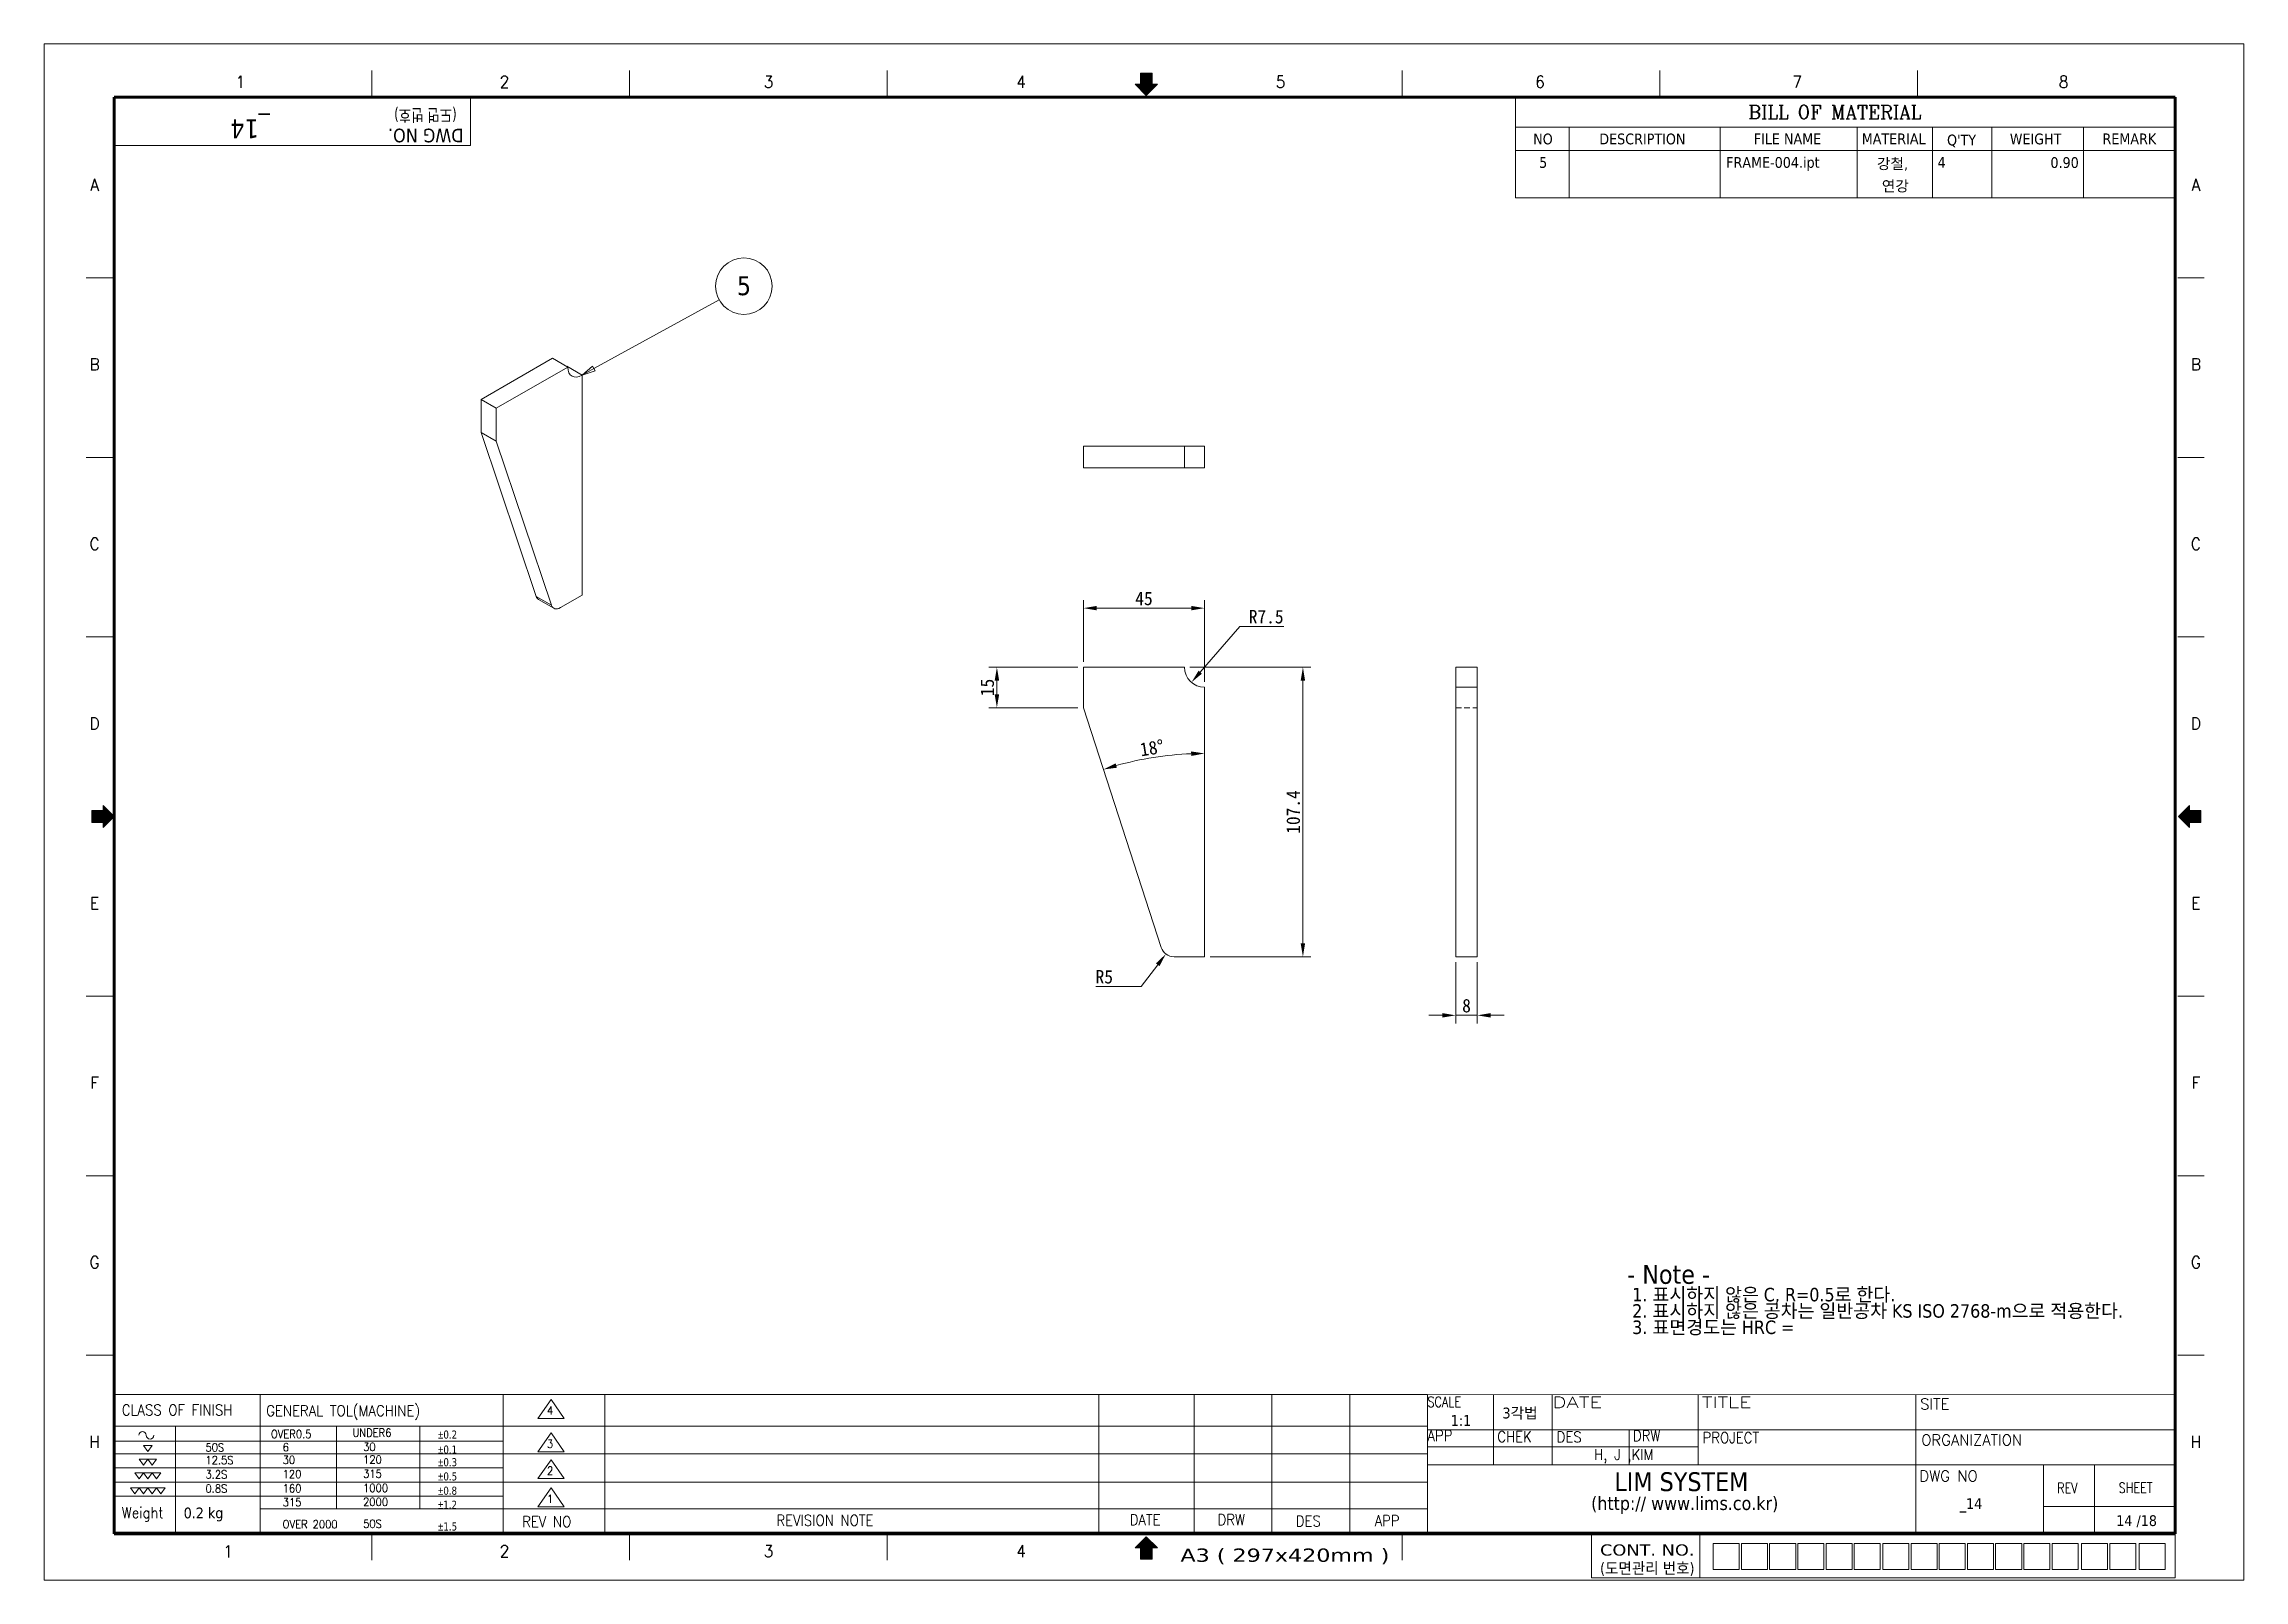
# Model space of a CAD drawing. Header units: millimetres. Extents: x 12 to 828, y 12 to 582.
import ezdxf
from ezdxf.enums import TextEntityAlignment as Align

# ---------------------------------------------------------------- set-up
doc = ezdxf.new("R2010")
doc.units = ezdxf.units.MM
doc.header["$LTSCALE"] = 2
doc.linetypes.add('HIDDEN', pattern=[9.525, 6.35, -3.175])
doc.layers.get('0').update_dxf_attribs({"lineweight": 18})
for name, color, linetype, lineweight in [('SkizziergeometrieWIN-ISO', 7, 'Continuous', 50), ('가는실선_A4', 7, 'Continuous', 5), ('경계(ISO)', 7, 'Continuous', 70), ('굵은실선_A3', 7, 'Continuous', 18), ('제목(ISO)', 7, 'Continuous', 50)]:
    doc.layers.add(name, color=color, linetype=linetype, lineweight=lineweight)
for name, color, linetype, lineweight, true_color in [('가는실선_A3', 9, 'Continuous', 5, 0x808080), ('가는파선_A3', 7, 'HIDDEN', 13, 0x008000), ('해치선_A3', 1, 'Continuous', 5, 0xff0000)]:
    doc.layers.add(name, color=color, linetype=linetype, lineweight=lineweight, true_color=true_color)
doc.styles.add('_ __ (ISO)', font='tahoma.ttf')
doc.styles.add('A3_DS_PartList', font='RomanC.shx')
doc.styles.add('A3_DS_TB02', font='tahoma.ttf')
doc.styles.add('ROMANC_37', font='tahoma.ttf')
doc.styles.add('ROMANC_61', font='ROMANC.shx')
doc.styles.add('주 텍스트 (ISO)', font='tahoma.ttf')
doc.styles.add('주문자_A3(3.5)', font='tahoma.ttf')
doc.styles.add('치수문자_A3(2.5)', font='')
doc.styles.add('텍스트 스타일12', font='tahoma.ttf')
doc.styles.add('텍스트 스타일171', font='ROMANC.shx', dxfattribs={"width": 0.9})
doc.styles.add('텍스트 스타일206', font='ROMANC.shx', dxfattribs={"width": 1.11072})
doc.styles.add('텍스트 스타일208', font='ROMANC.shx', dxfattribs={"width": 1.194322})
doc.styles.add('텍스트 스타일211', font='ROMANC.shx', dxfattribs={"width": 0.9})
doc.styles.add('텍스트 스타일213', font='RomanC.shx', dxfattribs={"width": 0.9})
doc.styles.add('텍스트 스타일233', font='RomanC.shx')
doc.styles.add('텍스트 스타일36', font='ROMANC.shx', dxfattribs={"width": 0.941937})
doc.styles.add('텍스트 스타일42', font='tahoma.ttf', dxfattribs={"width": 1.378837})
doc.styles.add('텍스트 스타일46', font='tahoma.ttf', dxfattribs={"width": 0.862937})
doc.styles.add('텍스트 스타일48', font='tahoma.ttf', dxfattribs={"width": 1.258573})
doc.styles.add('텍스트 스타일52', font='tahoma.ttf', dxfattribs={"width": 0.8})
doc.styles.add('텍스트 스타일65', font='romans.shx', dxfattribs={"width": 0.8})
doc.styles.get('치수문자_A3(2.5)').set_extended_font_data('GulimChe')
doc.dimstyles.new('치수_A3(2.5)', dxfattribs={"dimscale": 2, "dimtxt": 2.5, "dimasz": 2.5, "dimexe": 1.5, "dimexo": 1, "dimgap": 0.5, "dimtad": 1, "dimtoh": 1, "dimdec": 1, "dimrnd": 1e-08, "dimdsep": 46, "dimtxsty": '치수문자_A3(2.5)', "dimcen": 0.09, "dimdle": 10, "dimclrd": 8, "dimclre": 8, "dimclrt": 7, "dimadec": 1, "dimazin": 2, "dimtfac": 0.8, "dimtmove": 0, "dimatfit": 3, "dimfxl": 1, "dimtolj": 1, "dimtzin": 0, "dimlwd": -1, "dimlwe": -1, "dimarcsym": 0})

# ---------------------------------------------------------------- blocks, each defined once
blk = doc.blocks.new('경계 A3_경계')
for points in [[(405.98, 148.76), (403.92, 148.76), (403.92, 149.72), (401.86, 147.66), (403.92, 145.6), (403.92, 146.56), (405.98, 146.56)], [(211.52, 9.9), (211.52, 11.96), (212.48, 11.96), (210.42, 14.01), (208.36, 11.96), (209.32, 11.96), (209.32, 9.9)]]:
    blk.add_hatch(color=7).paths.add_polyline_path(points)
at = {"layer": '가는실선_A3'}
blk.add_hatch(color=7, dxfattribs=at).paths.add_polyline_path([(14.9, 148.76), (14.9, 146.56), (16.96, 146.56), (16.96, 145.6), (19.02, 147.66), (16.96, 149.72), (16.96, 148.76)])
at = {"layer": '해치선_A3'}
blk.add_hatch(color=7, dxfattribs=at).paths.add_polyline_path([(211.52, 283.53), (212.48, 283.53), (210.42, 281.47), (208.36, 283.53), (209.32, 283.53), (209.32, 285.59), (211.52, 285.59)])
for p, q in [((208.36, 283.53), (209.32, 283.53)), ((210.42, 281.47), (208.36, 283.53)), ((209.32, 285.59), (211.52, 285.59)), ((209.32, 283.53), (209.32, 285.59)), ((211.52, 285.59), (211.52, 283.53)), ((211.52, 283.53), (212.48, 283.53)), ((403.92, 149.72), (401.86, 147.66)), ((401.86, 147.66), (403.92, 145.6)), ((403.92, 148.76), (403.92, 149.72)), ((405.98, 148.76), (403.92, 148.76)), ((405.98, 146.56), (405.98, 148.76)), ((403.92, 146.56), (405.98, 146.56)), ((403.92, 145.6), (403.92, 146.56)), ((210.42, 14.01), (208.36, 11.96)), ((212.48, 11.96), (210.42, 14.01)), ((292.99, 6.43), (292.99, 14.6)), ((208.36, 11.96), (209.32, 11.96)), ((209.32, 11.96), (209.32, 9.9)), ((209.32, 9.9), (211.52, 9.9)), ((211.52, 9.9), (211.52, 11.96)), ((211.52, 11.96), (212.48, 11.96))]:
    blk.add_line(p, q)
at = {"color": 7}
for p, q in [((16.96, 148.76), (14.9, 148.76)), ((14.9, 148.76), (14.9, 146.56)), ((16.96, 149.72), (16.96, 148.76)), ((19.02, 147.66), (16.96, 149.72)), ((16.96, 145.6), (19.02, 147.66)), ((403.92, 149.72), (401.86, 147.66)), ((401.86, 147.66), (403.92, 145.6)), ((403.92, 148.76), (403.92, 149.72)), ((405.98, 148.76), (403.92, 148.76)), ((405.98, 146.56), (405.98, 148.76)), ((14.9, 146.56), (16.96, 146.56)), ((16.96, 146.56), (16.96, 145.6)), ((403.92, 145.6), (403.92, 146.56)), ((403.92, 146.56), (405.98, 146.56)), ((210.42, 14.01), (208.36, 11.96)), ((212.48, 11.96), (210.42, 14.01)), ((208.36, 11.96), (209.32, 11.96)), ((209.32, 11.96), (209.32, 9.9)), ((209.32, 9.9), (211.52, 9.9)), ((211.52, 9.9), (211.52, 11.96)), ((211.52, 11.96), (212.48, 11.96))]:
    blk.add_line(p, q, dxfattribs=at)
at = {"layer": 'SkizziergeometrieWIN-ISO', "lineweight": 18}
for p, q in [((6, 291), (414, 291)), ((6, 6), (6, 291)), ((414, 291), (414, 6)), ((414, 6), (6, 6))]:
    blk.add_line(p, q, dxfattribs=at)
at = {"layer": '가는실선_A3', "color": 7}
for p, q in [((66.79, 281.16), (66.79, 286.06)), ((114.57, 281.16), (114.57, 286.06)), ((162.34, 281.16), (162.34, 286.06)), ((257.9, 281.16), (257.9, 286.06)), ((305.67, 281.16), (305.67, 286.06)), ((353.45, 281.16), (353.45, 286.06)), ((18.75, 247.62), (13.85, 247.62)), ((401.71, 247.62), (406.61, 247.62)), ((18.75, 214.3), (13.85, 214.3)), ((401.71, 214.3), (406.61, 214.3)), ((18.75, 180.98), (13.85, 180.98)), ((401.71, 180.98), (406.61, 180.98)), ((14.9, 148.76), (16.96, 148.76)), ((14.9, 146.56), (14.9, 148.76)), ((16.96, 148.76), (16.96, 149.72)), ((16.96, 149.72), (19.02, 147.66)), ((19.02, 147.66), (16.96, 145.6)), ((16.96, 146.56), (14.9, 146.56)), ((16.96, 145.6), (16.96, 146.56)), ((18.75, 114.34), (13.85, 114.34)), ((401.71, 114.34), (406.61, 114.34)), ((18.75, 81.02), (13.85, 81.02)), ((401.71, 81.02), (406.61, 81.02)), ((18.75, 47.7), (13.85, 47.7)), ((18.75, 47.7), (13.85, 47.7)), ((401.71, 47.7), (406.61, 47.7)), ((66.79, 14.6), (66.79, 9.7)), ((66.79, 14.6), (66.79, 9.7)), ((114.57, 14.6), (114.57, 9.7)), ((162.34, 14.6), (162.34, 9.7)), ((257.9, 14.6), (257.9, 9.7)), ((313.09, 14.6), (313.09, 6.55)), ((315.58, 12.77), (315.58, 7.95)), ((315.58, 12.77), (320.4, 12.77)), ((320.4, 12.77), (320.4, 7.95)), ((320.81, 12.77), (320.81, 7.95)), ((320.81, 12.77), (325.63, 12.77)), ((325.63, 12.77), (325.63, 7.95)), ((326.03, 12.77), (326.03, 7.95)), ((326.03, 12.77), (330.86, 12.77)), ((330.86, 12.77), (330.86, 7.95)), ((331.26, 12.77), (336.09, 12.77)), ((331.26, 12.77), (331.26, 7.95)), ((336.09, 12.77), (336.09, 7.95)), ((336.49, 12.77), (336.49, 7.95)), ((336.49, 12.77), (341.31, 12.77)), ((341.31, 12.77), (341.31, 7.95)), ((341.72, 12.77), (341.72, 7.95)), ((341.72, 12.77), (346.54, 12.77)), ((346.54, 12.77), (346.54, 7.95)), ((347.03, 12.77), (351.86, 12.77)), ((347.03, 12.77), (347.03, 7.95)), ((351.86, 12.77), (351.86, 7.95)), ((352.26, 12.77), (352.26, 7.95)), ((352.26, 12.77), (357.09, 12.77)), ((357.09, 12.77), (357.09, 7.95)), ((357.49, 12.77), (357.49, 7.95)), ((357.49, 12.77), (362.31, 12.77)), ((362.31, 12.77), (362.31, 7.95)), ((362.72, 12.77), (362.72, 7.95)), ((362.72, 12.77), (367.54, 12.77)), ((367.54, 12.77), (367.54, 7.95)), ((367.94, 12.77), (372.77, 12.77)), ((367.94, 12.77), (367.94, 7.95)), ((372.77, 12.77), (372.77, 7.95)), ((373.17, 12.77), (373.17, 7.95)), ((373.17, 12.77), (378, 12.77)), ((378, 12.77), (378, 7.95)), ((378.4, 12.77), (378.4, 7.95)), ((378.4, 12.77), (383.22, 12.77)), ((383.22, 12.77), (383.22, 7.95)), ((383.88, 12.77), (388.7, 12.77)), ((383.88, 12.77), (383.88, 7.95)), ((388.7, 12.77), (388.7, 7.95)), ((389.1, 12.77), (389.1, 7.95)), ((389.1, 12.77), (393.93, 12.77)), ((393.93, 12.77), (393.93, 7.95)), ((394.55, 12.77), (394.55, 7.95)), ((394.55, 12.77), (399.37, 12.77)), ((399.37, 12.77), (399.37, 7.95)), ((401.22, 14.6), (401.22, 6.43)), ((292.99, 6.43), (401.22, 6.43)), ((315.58, 7.95), (320.4, 7.95)), ((320.81, 7.95), (325.63, 7.95)), ((326.03, 7.95), (330.86, 7.95)), ((331.26, 7.95), (336.09, 7.95)), ((336.49, 7.95), (341.31, 7.95)), ((341.72, 7.95), (346.54, 7.95)), ((347.03, 7.95), (351.86, 7.95)), ((352.26, 7.95), (357.09, 7.95)), ((357.49, 7.95), (362.31, 7.95)), ((362.72, 7.95), (367.54, 7.95)), ((367.94, 7.95), (372.77, 7.95)), ((373.17, 7.95), (378, 7.95)), ((378.4, 7.95), (383.22, 7.95)), ((383.88, 7.95), (388.7, 7.95)), ((389.1, 7.95), (393.93, 7.95)), ((394.55, 7.95), (399.37, 7.95))]:
    blk.add_line(p, q, dxfattribs=at)
at = {"layer": '가는실선_A3', "color": 7, "lineweight": 60}
for p, q in [((19.02, 281.16), (19.02, 14.6)), ((401.22, 281.16), (19.02, 281.16)), ((401.22, 14.6), (401.22, 281.16)), ((19.02, 14.6), (401.22, 14.6))]:
    blk.add_line(p, q, dxfattribs=at)
at = {"layer": '가는실선_A3', "color": 7, "lineweight": 13}
for p in [(85.08, 280.98), (19.02, 272.16)]:
    blk.add_line(p, (85.08, 272.16), dxfattribs=at)
at = {"layer": '굵은실선_A3'}
blk.add_line((212.48, 283.53), (210.42, 281.47), dxfattribs=at)
at = {"layer": '가는실선_A3', "color": 7, "style": '텍스트 스타일36', "width": 0.941937}
for s, p in [('1', (42.42, 283.98)), ('2', (91.4, 283.98)), ('3', (140.38, 283.98)), ('4', (187.21, 283.98)), ('5', (235.33, 283.98)), ('6', (283.45, 283.98)), ('7', (331.14, 283.98)), ('8', (380.55, 283.98)), ('A', (15.38, 264.88)), ('A', (405.08, 264.88)), ('B', (15.38, 231.56)), ('B', (405.08, 231.56)), ('C', (15.38, 198.24)), ('C', (405.08, 198.24)), ('D', (15.38, 164.92)), ('D', (405.08, 164.92)), ('E', (15.38, 131.6)), ('E', (405.08, 131.6)), ('F', (15.38, 98.28)), ('F', (405.08, 98.28)), ('G', (15.38, 64.96)), ('G', (405.08, 64.96)), ('H', (15.38, 31.64)), ('H', (405.08, 31.64)), ('1', (40.11, 11.29)), ('2', (91.4, 11.34)), ('3', (140.38, 11.34)), ('4', (187.21, 11.34))]:
    blk.add_text(s, height=2.2, dxfattribs=at).set_placement(p, align=Align.MIDDLE_CENTER)
at = {"layer": '가는실선_A3', "color": 7, "style": '텍스트 스타일52', "width": 0.8}
blk.add_text('(도면 번호)', height=2.293, rotation=180, dxfattribs=at).set_placement((82.53, 278.93))
at = {"layer": '가는실선_A3', "color": 7, "style": 'ROMANC_37'}
blk.add_text('DWG NO.', height=2.527, rotation=180, dxfattribs=at).set_placement((83.82, 275.28))
at = {"layer": '가는실선_A3', "color": 7}
for s, height, style, width, p, p2 in [('CONT. NO.', 2.084, '텍스트 스타일48', 1.258564, (294.58, 10.53), (312.09, 10.53)), ('A3 ( 297x420mm )', 2.463, '텍스트 스타일42', 1.378315, (216.76, 9.38), (255.51, 9.38)), ('(도면관리 번호)', 2.084, '텍스트 스타일46', 0.982376, (294.58, 7.15), (312.09, 7.15))]:
    blk.add_text(s, height=height, dxfattribs=dict(at, style=style, width=width)).set_placement(p, p2, align=Align.FIT)
at = {"layer": '경계(ISO)', "insert": (44.22, 275.84), "char_height": 3.5, "attachment_point": 5, "rotation": 180, "style": '주 텍스트 (ISO)'}
blk.add_mtext('_14 ', dxfattribs=at)
blk = doc.blocks.new('제목 블록 A3_표제란')
at = {"layer": '가는실선_A4', "lineweight": 13}
for p, q in [((25.42, 38.66), (269.12, 38.66)), ((208.17, 38.66), (208.17, 13.12)), ((269.12, 38.66), (407.77, 38.63)), ((25.42, 32.81), (269.12, 32.81))]:
    blk.add_line(p, q, dxfattribs=at)
at = {"layer": '가는실선_A4'}
for p, q in [((25.42, 13.12), (25.42, 38.66)), ((52.65, 38.66), (52.65, 13.12)), ((97.69, 38.66), (97.69, 13.12)), ((106.58, 37.75), (104.15, 34.26)), ((109.02, 34.26), (106.58, 37.75)), ((116.56, 13.12), (116.56, 38.69)), ((225.83, 38.66), (225.83, 12.86)), ((240.26, 38.66), (240.26, 12.86)), ((254.69, 38.66), (254.69, 13.12)), ((281.38, 38.66), (281.38, 25.66)), ((292.25, 38.65), (292.25, 25.66)), ((319.29, 38.65), (319.29, 25.66)), ((407.76, 13.12), (407.77, 38.63)), ((36.93, 32.81), (36.93, 19.82)), ((66.8, 32.81), (66.8, 17.47)), ((82.25, 32.81), (82.25, 17.47)), ((104.15, 34.26), (109.02, 34.26)), ((97.69, 30.03), (25.42, 30.03)), ((30.98, 29.24), (32.59, 29.24)), ((31.78, 28.13), (30.98, 29.24)), ((32.59, 29.24), (31.78, 28.13)), ((106.58, 31.55), (104.15, 28.06)), ((109.02, 28.06), (106.58, 31.55)), ((306.52, 32.15), (306.52, 25.66)), ((97.69, 25.05), (25.42, 25.05)), ((30.19, 26.66), (31.8, 26.66)), ((30.99, 25.55), (30.19, 26.66)), ((31.8, 26.66), (30.99, 25.55)), ((31.8, 26.66), (33.4, 26.66)), ((32.6, 25.55), (31.8, 26.66)), ((33.4, 26.66), (32.6, 25.55)), ((104.15, 28.06), (109.02, 28.06)), ((106.58, 26.57), (104.15, 23.08)), ((109.02, 23.08), (106.58, 26.57)), ((28.59, 21.34), (30.19, 21.34)), ((29.39, 20.23), (28.59, 21.34)), ((29.38, 24.16), (30.98, 24.16)), ((30.18, 23.05), (29.38, 24.16)), ((30.19, 21.34), (29.39, 20.23)), ((30.98, 24.16), (30.18, 23.05)), ((30.19, 21.34), (31.8, 21.34)), ((31, 20.23), (30.19, 21.34)), ((30.98, 24.16), (32.59, 24.16)), ((31.79, 23.05), (30.98, 24.16)), ((31.8, 21.34), (31, 20.23)), ((32.59, 24.16), (31.79, 23.05)), ((31.8, 21.34), (33.41, 21.34)), ((32.6, 20.23), (31.8, 21.34)), ((32.59, 24.16), (34.2, 24.16)), ((33.39, 23.05), (32.59, 24.16)), ((33.41, 21.34), (32.6, 20.23)), ((34.2, 24.16), (33.39, 23.05)), ((33.41, 21.34), (35.01, 21.34)), ((34.21, 20.23), (33.41, 21.34)), ((35.01, 21.34), (34.21, 20.23)), ((104.15, 23.08), (109.02, 23.08)), ((106.58, 21.34), (104.15, 17.85)), ((109.02, 17.85), (106.58, 21.34)), ((97.69, 19.82), (25.42, 19.82)), ((36.93, 19.82), (36.93, 13.12)), ((104.15, 17.85), (109.02, 17.85)), ((25.42, 13.12), (407.76, 13.12)), ((208.17, 13.12), (25.42, 13.12))]:
    blk.add_line(p, q, dxfattribs=at)
at = {"layer": '가는실선_A4', "color": 7}
for p, q in [((269.12, 13.12), (269.12, 38.66)), ((359.7, 38.64), (359.69, 13.12)), ((269.12, 32.15), (407.77, 32.15)), ((269.09, 27.68), (25.42, 27.68)), ((407.76, 25.66), (269.12, 25.66)), ((383.36, 25.66), (383.36, 13.12)), ((269.12, 22.4), (25.42, 22.4)), ((269.12, 17.47), (52.65, 17.47)), ((383.36, 17.91), (407.76, 17.92))]:
    blk.add_line(p, q, dxfattribs=at)
at = {"layer": '가는실선_A4', "color": 7, "linetype": 'Continuous'}
blk.add_line((392.85, 25.66), (392.85, 13.12), dxfattribs=at)
at = {"layer": '가는실선_A4'}
for centre, start, end in [((30.81, 31.11), 0, 180), ((32.21, 31.11), 180, 0)]:
    blk.add_arc(centre, 0.698, start, end, dxfattribs=at)
at = {"layer": '제목(ISO)', "color": 208, "lineweight": 5, "true_color": 0x400040}
blk.add_line((269.12, 28.95), (319.29, 28.95), dxfattribs=at)
at = {"layer": '가는실선_A3', "color": 7, "style": '텍스트 스타일12'}
blk.add_attdef('질량\\P1;_001', (38.45, 15.71), '', height=2, dxfattribs=at)
at = {"layer": '가는실선_A4', "color": 7}
for s, height, style, width, p in [('CLASS OF FINISH', 2, '텍스트 스타일171', 0.9, (26.97, 34.81)), ('GENERAL TOL(MACHINE)', 2, '텍스트 스타일171', 0.9, (53.76, 34.67)), ('SCALE', 1.911, '텍스트 스타일65', 0.8, (269.12, 36.36)), ('4', 1.5, '텍스트 스타일211', 0.9, (105.83, 34.98)), ('50S', 1.5, '텍스트 스타일211', 0.9, (42.49, 28.11)), ('OVER0.5', 1.5, '텍스트 스타일211', 0.9, (54.63, 30.6)), ('6', 1.5, '텍스트 스타일211', 0.9, (56.81, 28.15)), ('UNDER6', 1.5, '텍스트 스타일211', 0.9, (69.75, 30.85)), ('30', 1.5, '텍스트 스타일211', 0.9, (71.73, 28.22)), ('3', 1.5, '텍스트 스타일211', 0.9, (105.83, 28.78)), ('APP', 2, '텍스트 스타일171', 0.9, (269.12, 30.05)), ('CHEK', 2, '텍스트 스타일171', 0.9, (282.07, 29.86)), ('DES', 2, '텍스트 스타일171', 0.9, (293.07, 29.82)), ('DRW', 2, '텍스트 스타일171', 0.9, (307.23, 30.03)), ('PROJECT', 2, '텍스트 스타일171', 0.9, (320.13, 29.68)), ('3.2S', 1.5, '텍스트 스타일211', 0.9, (42.49, 23.12)), ('12.5S', 1.5, '텍스트 스타일211', 0.9, (42.49, 25.76)), ('30', 1.5, '텍스트 스타일211', 0.9, (56.81, 25.8)), ('120', 1.5, '텍스트 스타일211', 0.9, (56.81, 23.16)), ('315', 1.5, '텍스트 스타일211', 0.9, (71.73, 23.23)), ('120', 1.5, '텍스트 스타일211', 0.9, (71.73, 25.86)), ('2', 1.5, '텍스트 스타일211', 0.9, (105.83, 23.8)), ('H, J ,KIM', 2, '텍스트 스타일171', 0.9, (300.03, 26.54)), ('0.8S', 1.5, '텍스트 스타일211', 0.9, (42.49, 20.48)), ('160', 1.5, '텍스트 스타일211', 0.9, (56.81, 20.52)), ('1000', 1.5, '텍스트 스타일213', 0.9, (71.72, 20.59)), ('REV', 1.911, '텍스트 스타일65', 0.8, (385.9, 20.39)), ('SHEET', 1.911, '텍스트 스타일65', 0.8, (397.3, 20.42)), ('Weight', 2, '텍스트 스타일171', 0.9, (26.97, 15.76)), ('315', 1.5, '텍스트 스타일213', 0.9, (56.81, 17.94)), ('2000', 1.5, '텍스트 스타일211', 0.9, (71.72, 18.01)), ('1', 1.5, '텍스트 스타일211', 0.9, (105.83, 18.57)), ('REVISION NOTE', 2, '텍스트 스타일171', 0.9, (148.38, 14.33)), ('DATE', 2, '텍스트 스타일171', 0.9, (213.9, 14.44)), ('DRW', 2, '텍스트 스타일171', 0.9, (230.19, 14.46)), ('OVER 2000', 1.5, '텍스트 스타일211', 0.9, (56.81, 13.87)), ('50S', 1.5, '텍스트 스타일211', 0.9, (71.73, 13.94)), ('REV NO', 2, '텍스트 스타일171', 0.9, (101.23, 14.1)), ('DES', 2, '텍스트 스타일171', 0.9, (244.7, 14.2)), ('APP', 2, '텍스트 스타일171', 0.9, (259.32, 14.27))]:
    blk.add_text(s, height=height, dxfattribs=dict(at, style=style, width=width)).set_placement(p)
for s, style, width, p, p2 in [('DATE', '텍스트 스타일208', 1.22262, (292.31, 36.23), (301.51, 36.23)), ('TITLE', '텍스트 스타일206', 1.136317, (320.02, 36.23), (329.22, 36.23))]:
    blk.add_text(s, height=2, dxfattribs=dict(at, style=style, width=width)).set_placement(p, p2, align=Align.FIT)
at = {"layer": '가는실선_A4', "color": 7, "style": '텍스트 스타일233'}
for s, p in [('SITE', (360.5, 35.93)), ('ORGANIZATION', (360.7, 29.24)), ('DWG NO', (360.36, 22.57))]:
    blk.add_text(s, height=2, dxfattribs=at).set_placement(p)
at = {"layer": '가는실선_A4', "color": 7}
for s, insert, char_height, attachment_point, style in [('\\fTahoma|b0|i0;\\H2.0000;3각법', (283.03, 35.14), 2, 4, '주문자_A3(3.5)'), ('\\fAIGDT|b0|i0;\\W0.90;\\H1.5000;`\\fTahoma|b0|i0;\\W0.90;\\H1.5000;0.2', (85.63, 30.47), 1.5, 7, 'ROMANC_61'), ('\\fAIGDT|b0|i0;\\W0.90;\\H1.5000;`\\fTahoma|b0|i0;\\W0.90;\\H1.5000;0.1', (85.63, 27.69), 1.5, 7, 'ROMANC_61'), ('\\fAIGDT|b0|i0;\\W0.90;\\H1.5000;`\\fTahoma|b0|i0;\\W0.90;\\H1.5000;0.3', (85.63, 25.34), 1.5, 7, 'ROMANC_61'), ('\\fAIGDT|b0|i0;\\W0.90;\\H1.5000;`\\fTahoma|b0|i0;\\W0.90;\\H1.5000;0.5', (85.63, 22.71), 1.5, 7, 'ROMANC_61'), ('\\fAIGDT|b0|i0;\\W0.90;\\H1.5000;`\\fTahoma|b0|i0;\\W0.90;\\H1.5000;0.8', (85.62, 20.06), 1.5, 7, 'ROMANC_61'), ('\\fAIGDT|b0|i0;\\W0.90;\\H1.5000;`\\fTahoma|b0|i0;\\W0.90;\\H1.5000;1.2', (85.62, 17.48), 1.5, 7, 'ROMANC_61'), ('\\fAIGDT|b0|i0;\\W0.90;\\H1.5000;`\\fTahoma|b0|i0;\\W0.90;\\H1.5000;1.5', (85.63, 13.42), 1.5, 7, 'ROMANC_61')]:
    blk.add_mtext(s, dxfattribs=dict(at, insert=insert, char_height=char_height, attachment_point=attachment_point, style=style))
at = {"layer": '가는실선_A4', "char_height": 2, "style": '주 텍스트 (ISO)'}
for s, insert, attachment_point in [('\\fTahoma|b0|i0;\\H2.0000;_14 ', (369.91, 18.11), 5), ('\\fTahoma|b0|i0;\\H2.0000;14 /18 ', (400.63, 16.28), 2)]:
    blk.add_mtext(s, dxfattribs=dict(at, insert=insert, attachment_point=attachment_point))
at = {"layer": '가는실선_A4', "color": 7, "style": '텍스트 스타일12'}
blk.add_attdef('설명', text='', height=2, dxfattribs=at).set_placement((331.27, 35.73), align=Align.MIDDLE_LEFT)
blk.add_attdef('SCALE_001', (273.43, 32.87), '', height=2, dxfattribs=at)
blk.add_attdef('프로젝트', text='', height=2, dxfattribs=at).set_placement((340.77, 28.27), align=Align.MIDDLE_CENTER)
at = {"layer": '가는실선_A4', "style": '텍스트 스타일12'}
blk.add_attdef('리비전_번호', text='', height=2, dxfattribs=at).set_placement((388.38, 15.27), align=Align.MIDDLE_CENTER)
at = {"layer": '제목(ISO)', "char_height": 3.5, "attachment_point": 1, "style": '주 텍스트 (ISO)'}
for s, insert, line_spacing_factor in [('- Note -\\P{\\H0.71429x; 1. \\fGulim|b0|i0|c129|p50;표시하지 않은 \\fTahoma|b0|i0|c129|p34;C, R=0.5\\fGulim|b0|i0|c129|p50;로 한다\\fTahoma|b0|i0|c129|p34;.\\H1.54068x; \\H0.64906x;\\P 2. \\fGulim|b0|i0|c129|p50;표시하지 않은 공차는 일반공차 \\fTahoma|b0|i0|c129|p34;KS ISO 2768-m\\fGulim|b0|i0|c129|p50;으로 적용한다\\fTahoma|b0|i0|c129|p34;.\\H1.32612x; \\H0.75408x;\\P 3. \\fGulim|b0|i0|c129|p50;표면경도는 \\fTahoma|b0|i0|c129|p34;HRC = \\H1.31974x; }', (306.15, 62.72), 0.727683), ('{\\H1x;    LIM SYSTEM\\H0.71429x;  \\P (http:// www.lims.co.kr)\\H1.44773x; }', (298.53, 24.26), 0.771785)]:
    blk.add_mtext(s, dxfattribs=dict(at, insert=insert, line_spacing_factor=line_spacing_factor))
at = {"layer": '제목(ISO)', "style": '텍스트 스타일12'}
for tag, p in [('관리자', (373.93, 36.39)), ('공급업자', (383.08, 28.64))]:
    blk.add_attdef(tag, text='', height=2, dxfattribs=at).set_placement(p, align=Align.TOP_LEFT)
blk = doc.blocks.new('*D16')
at = {"layer": 'Defpoints', "color": 0, "transparency": 16777216}
for p in [(435, 350.71), (442.5, 243.29), (478.94, 243.29)]:
    blk.add_point(p, dxfattribs=at)
at = {"layer": '가는실선_A4', "color": 8, "transparency": 16777216}
for p, q in [((437, 350.71), (481.94, 350.71)), ((478.94, 345.71), (478.94, 248.29)), ((444.5, 243.29), (481.94, 243.29))]:
    blk.add_line(p, q, dxfattribs=at)
for points in [[(478.11, 345.71), (479.77, 345.71), (478.94, 350.71)], [(478.11, 248.29), (479.77, 248.29), (478.94, 243.29)]]:
    blk.add_solid(points, dxfattribs=at)
at = {"layer": '가는실선_A4', "color": 7, "transparency": 16777216, "insert": (475.37, 297), "char_height": 5, "attachment_point": 5, "rotation": 90, "style": '치수문자_A3(2.5)'}
blk.add_mtext('\\A1;107.4', dxfattribs=at)
blk = doc.blocks.new('*D17')
at = {"layer": 'Defpoints', "color": 0, "transparency": 16777216}
for p in [(397.5, 350.71), (365.44, 335.71), (397.5, 335.71)]:
    blk.add_point(p, dxfattribs=at)
at = {"layer": '가는실선_A4', "color": 8, "transparency": 16777216}
for p, q in [((395.5, 350.71), (362.44, 350.71)), ((365.44, 345.71), (365.44, 340.71)), ((395.5, 335.71), (362.44, 335.71))]:
    blk.add_line(p, q, dxfattribs=at)
for points in [[(364.61, 345.71), (366.28, 345.71), (365.44, 350.71)], [(364.61, 340.71), (366.28, 340.71), (365.44, 335.71)]]:
    blk.add_solid(points, dxfattribs=at)
at = {"layer": '가는실선_A4', "color": 7, "transparency": 16777216, "insert": (361.88, 343.21), "char_height": 5, "attachment_point": 5, "rotation": 90, "style": '치수문자_A3(2.5)'}
blk.add_mtext('\\A1;15', dxfattribs=at)
blk = doc.blocks.new('*D18')
at = {"layer": 'Defpoints', "color": 0, "transparency": 16777216}
for p in [(397.5, 372.65), (397.5, 350.71), (442.5, 343.29)]:
    blk.add_point(p, dxfattribs=at)
at = {"layer": '가는실선_A4', "color": 8, "transparency": 16777216}
for p, q in [((397.5, 352.71), (397.5, 375.65)), ((442.5, 345.29), (442.5, 375.65)), ((437.5, 372.65), (402.5, 372.65))]:
    blk.add_line(p, q, dxfattribs=at)
for points in [[(402.5, 373.48), (402.5, 371.82), (397.5, 372.65)], [(437.5, 373.48), (437.5, 371.82), (442.5, 372.65)]]:
    blk.add_solid(points, dxfattribs=at)
at = {"layer": '가는실선_A4', "color": 7, "transparency": 16777216, "insert": (420, 376.21), "char_height": 5, "attachment_point": 5, "style": '치수문자_A3(2.5)'}
blk.add_mtext('\\A1;45', dxfattribs=at)
blk = doc.blocks.new('*D19')
at = {"layer": 'Defpoints', "color": 0, "transparency": 16777216}
for p in [(437.6, 345.11), (442.5, 350.79)]:
    blk.add_point(p, dxfattribs=at)
at = {"layer": '가는실선_A4', "color": 8, "transparency": 16777216}
for p, q in [((455.51, 365.88), (440.87, 348.9)), ((471.87, 365.88), (455.51, 365.88))]:
    blk.add_line(p, q, dxfattribs=at)
blk.add_solid([(440.24, 349.44), (441.5, 348.35), (437.6, 345.11)], dxfattribs=at)
at = {"layer": '가는실선_A4', "color": 7, "transparency": 16777216, "insert": (465.31, 369.44), "char_height": 5, "attachment_point": 5, "style": '치수문자_A3(2.5)'}
blk.add_mtext('\\A1;R7.5', dxfattribs=at)
blk = doc.blocks.new('*D20')
at = {"layer": 'Defpoints', "color": 0, "transparency": 16777216}
for p in [(431.13, 248.29), (428.11, 244.31)]:
    blk.add_point(p, dxfattribs=at)
at = {"layer": '가는실선_A4', "color": 8, "transparency": 16777216}
for p, q in [((418.96, 232.25), (425.09, 240.32)), ((402.1, 232.25), (418.96, 232.25))]:
    blk.add_line(p, q, dxfattribs=at)
blk.add_solid([(424.42, 240.83), (425.75, 239.82), (428.11, 244.31)], dxfattribs=at)
at = {"layer": '가는실선_A4', "color": 7, "transparency": 16777216, "insert": (405.27, 235.82), "char_height": 5, "attachment_point": 5, "style": '치수문자_A3(2.5)'}
blk.add_mtext('\\A1;R5', dxfattribs=at)
blk = doc.blocks.new('*D21')
at = {"layer": 'Defpoints', "color": 0, "transparency": 16777216}
for p in [(397.5, 335.71), (429.8, 318.06), (442.5, 243.29), (442.5, 197.08)]:
    blk.add_point(p, dxfattribs=at)
at = {"layer": '가는실선_A4', "color": 8, "transparency": 16777216}
blk.add_arc((442.5, 197.08), 121.65, 92.35507, 105.62808, dxfattribs=at)
for points in [[(437.48, 319.46), (437.52, 317.79), (442.5, 318.73)], [(409.97, 313.43), (409.49, 315.03), (404.94, 312.79)]]:
    blk.add_solid(points, dxfattribs=at)
at = {"layer": '가는실선_A4', "color": 7, "transparency": 16777216, "insert": (422.93, 320.76), "char_height": 5, "attachment_point": 5, "rotation": 8.99157, "style": '치수문자_A3(2.5)'}
blk.add_mtext('\\A1;18°', dxfattribs=at)
blk = doc.blocks.new('*D22')
at = {"layer": 'Defpoints', "color": 0, "transparency": 16777216}
for p in [(535.63, 243.29), (543.63, 243.29), (543.63, 221.55)]:
    blk.add_point(p, dxfattribs=at)
at = {"layer": '가는실선_A4', "color": 8, "transparency": 16777216}
for p, q in [((535.63, 241.29), (535.63, 218.55)), ((543.63, 241.29), (543.63, 218.55)), ((530.63, 221.55), (525.63, 221.55)), ((535.63, 221.55), (543.63, 221.55)), ((548.63, 221.55), (553.63, 221.55))]:
    blk.add_line(p, q, dxfattribs=at)
for points in [[(530.63, 222.38), (530.63, 220.71), (535.63, 221.55)], [(548.63, 222.38), (548.63, 220.71), (543.63, 221.55)]]:
    blk.add_solid(points, dxfattribs=at)
at = {"layer": '가는실선_A4', "color": 7, "transparency": 16777216, "insert": (539.63, 225.1), "char_height": 5, "attachment_point": 5, "style": '치수문자_A3(2.5)'}
blk.add_mtext('\\A1;8', dxfattribs=at)
blk = doc.blocks.new('품번기호17')
at = {"layer": '가는실선_A3'}
for p, q in [((107.98, 230.77), (131.2, 243.55)), ((107.74, 231.21), (105.79, 229.56)), ((107.98, 230.77), (105.79, 229.56)), ((105.79, 229.56), (108.22, 230.33)), ((108.22, 230.33), (107.74, 231.21))]:
    blk.add_line(p, q, dxfattribs=at)
at = {"layer": '가는실선_A3', "flags": 128}
blk.add_lwpolyline([(107.74, 231.21), (105.79, 229.56), (108.22, 230.33), (107.74, 231.21)], dxfattribs=at)
at = {"layer": '가는실선_A3'}
blk.add_circle((135.8, 246.07), 5.25, dxfattribs=at)
blk.add_solid([(107.74, 231.21), (105.79, 229.56), (108.22, 230.33), (107.74, 231.21)], dxfattribs=at)
at = {"layer": '가는실선_A3', "color": 7, "insert": (135.8, 246.11), "char_height": 3.5, "attachment_point": 5, "style": '_ __ (ISO)'}
blk.add_mtext('5', dxfattribs=at)
blk = doc.blocks.new('BILL OF MATERIAL11')
at = {"layer": '가는실선_A4'}
for p, q in [((401.22, 281.16), (278.87, 281.16)), ((278.87, 281.16), (278.87, 275.59)), ((401.22, 281.16), (401.22, 275.59)), ((401.22, 275.59), (278.87, 275.59)), ((278.87, 275.59), (278.87, 271.21)), ((288.87, 275.59), (288.87, 271.21)), ((316.87, 275.59), (316.87, 271.21)), ((342.27, 275.59), (342.27, 271.21)), ((356.22, 275.59), (356.22, 271.21)), ((367.22, 275.59), (367.22, 271.21)), ((384.22, 275.59), (384.22, 271.21)), ((401.22, 275.59), (401.22, 271.21)), ((401.22, 271.21), (278.87, 271.21)), ((278.87, 271.21), (278.87, 262.45)), ((288.87, 271.21), (288.87, 262.45)), ((316.87, 271.21), (316.87, 262.45)), ((342.27, 271.21), (342.27, 262.45)), ((356.22, 271.21), (356.22, 262.45)), ((367.22, 271.21), (367.22, 262.45)), ((384.22, 271.21), (384.22, 262.45)), ((401.22, 271.21), (401.22, 262.45)), ((401.22, 262.45), (278.87, 262.45))]:
    blk.add_line(p, q, dxfattribs=at)
at = {"layer": '가는실선_A4', "color": 7, "attachment_point": 7}
for s, insert, char_height, style in [('BILL OF MATERIAL', (322.09, 277.12), 2.5, 'A3_DS_PartList'), ('NO', (282.18, 272.34), 2, 'A3_DS_TB02'), ('DESCRIPTION', (294.44, 272.34), 2, 'A3_DS_TB02'), ('FILE NAME', (323.08, 272.4), 2, 'A3_DS_TB02'), ('MATERIAL', (343.11, 272.4), 2, 'A3_DS_TB02'), ("Q'TY", (358.93, 271.83), 2, 'A3_DS_TB02'), ('WEIGHT', (370.58, 272.34), 2, 'A3_DS_TB02'), ('REMARK', (387.75, 272.4), 2, 'A3_DS_TB02'), ('5', (283.28, 267.98), 2, 'A3_DS_TB02'), ('FRAME-004.ipt', (317.97, 267.45), 2, 'A3_DS_TB02'), ('강철, ', (345.93, 267.47), 2, 'A3_DS_TB02'), ('4', (357.17, 268.02), 2, 'A3_DS_TB02'), ('0.90', (378.1, 267.96), 2, 'A3_DS_TB02'), ('연강', (346.83, 263.44), 2, 'A3_DS_TB02')]:
    blk.add_mtext(s, dxfattribs=dict(at, insert=insert, char_height=char_height, style=style))

msp = doc.modelspace()

# ---------------------------------------------------------------- linework, layer by layer
at = {"layer": '가는실선_A3'}
msp.add_line((200.182, 373.72), (194.525, 376.986), dxfattribs=at)
at = {"layer": '가는파선_A3', "ltscale": 0.165234}
msp.add_line((535.631, 335.711), (543.631, 335.711), dxfattribs=at)
at = {"layer": '굵은실선_A3'}
for p, q in [((174.105, 450.085), (200.622, 465.395)), ((206.279, 462.129), (200.622, 465.395)), ((206.279, 462.129), (179.762, 446.819)), ((211.582, 459.13), (205.925, 462.396)), ((211.582, 377.48), (211.582, 459.13)), ((174.105, 437.838), (174.105, 450.085)), ((174.105, 450.085), (179.762, 446.819)), ((179.762, 446.819), (179.762, 434.572)), ((194.525, 376.986), (174.105, 437.838)), ((179.762, 434.572), (174.105, 437.838)), ((179.762, 434.572), (200.182, 373.72)), ((397.5, 432.736), (435, 432.736)), ((397.5, 432.736), (397.5, 424.736)), ((435, 432.736), (442.5, 432.736)), ((435, 424.736), (435, 432.736)), ((442.5, 424.736), (442.5, 432.736)), ((435, 424.736), (397.5, 424.736)), ((442.5, 424.736), (435, 424.736)), ((201.045, 372.592), (195.388, 375.858)), ((203.545, 372.84), (211.582, 377.48)), ((397.5, 350.711), (397.5, 335.711)), ((435, 350.711), (397.5, 350.711)), ((442.5, 243.289), (442.5, 343.289)), ((535.631, 350.711), (543.631, 350.711)), ((535.631, 343.289), (535.631, 350.711)), ((535.631, 343.289), (543.631, 343.289)), ((535.631, 243.289), (535.631, 343.289)), ((543.631, 350.711), (543.631, 343.289)), ((543.631, 343.289), (543.631, 243.289)), ((397.5, 335.711), (426.378, 246.745)), ((431.134, 243.289), (442.5, 243.289)), ((535.631, 243.289), (543.631, 243.289))]:
    msp.add_line(p, q, dxfattribs=at)
for centre, radius, start in [((442.5, 350.789), 7.5, 180.588338), ((431.134, 248.289), 5, 197.983149)]:
    msp.add_arc(centre, radius, start, 270, dxfattribs=at)
for centre, major_axis, start_param, end_param in [((205.925, 468.519), (3.75, 6.495), 3.9167224, 3.9269908), ((211.582, 465.253), (-3.75, -6.495), 5.5080556, 7.0685835), ((197.888, 380.188), (-2.5, -4.33), 5.8116523, 6.2831853), ((203.545, 376.922), (-2.5, -4.33), 5.8116523, 7.0685835)]:
    msp.add_ellipse(centre, major_axis=major_axis, ratio=0.5773503, start_param=start_param, end_param=end_param, dxfattribs=at)

# ---------------------------------------------------------------- block references
at = {"xscale": 2, "yscale": 2, "zscale": 2}
msp.add_blockref('경계 A3_경계', (0, 0), dxfattribs=at)
msp.add_blockref('제목 블록 A3_표제란', (-13.093, 3.473), dxfattribs=at).add_auto_attribs({'SCALE_001': '1:1', '질량\\P1;_001': '0.2 kg'})
at = {"layer": '가는실선_A3', "xscale": 2, "yscale": 2, "zscale": 2}
msp.add_blockref('품번기호17', (0, 0), dxfattribs=at)
at = {"layer": '가는실선_A4', "xscale": 2, "yscale": 2, "zscale": 2}
msp.add_blockref('BILL OF MATERIAL11', (0, 0), dxfattribs=at)

# ---------------------------------------------------------------- dimensions: what is measured, and where the dimension line sits
at = {"layer": '가는실선_A4', "color": 8, "true_color": 0x808080}
for base, p1, p2, angle, override, picture, middle in [((397.5, 372.651), (442.5, 343.289), (397.5, 350.711), 180, {"dimgap": 0.5, "dimtoh": 0, "dimdec": 1, "dimtol": 0, "dimlim": 0, "dimtp": 0, "dimtm": 0, "dimtdec": 2, "dimtofl": 0, "dimatfit": 1}, '*D18', (420, 372.651)), ((365.445, 335.711), (397.5, 350.711), (397.5, 335.711), 90, {"dimgap": 0.5, "dimtoh": 0, "dimdec": 1, "dimtol": 0, "dimlim": 0, "dimtp": 0, "dimtm": 0, "dimtdec": 2, "dimtofl": 0, "dimatfit": 1}, '*D17', (365.445, 343.211)), ((478.939, 243.289), (435, 350.711), (442.5, 243.289), 90, {"dimgap": 0.5, "dimtoh": 0, "dimdec": 1, "dimtol": 0, "dimlim": 0, "dimtp": 0, "dimtm": 0, "dimtdec": 2, "dimtofl": 0, "dimatfit": 1}, '*D16', (478.939, 297)), ((543.631, 221.547), (535.631, 243.289), (543.631, 243.289), 180, {"dimgap": 0.5, "dimtoh": 0, "dimdec": 1, "dimtol": 0, "dimlim": 0, "dimtp": 0, "dimtm": 0, "dimtdec": 2, "dimtofl": 1, "dimatfit": 1}, '*D22', (539.631, 221.547))]:
    dim = msp.add_linear_dim(base=base, p1=p1, p2=p2, angle=angle, dimstyle='치수_A3(2.5)', override=override, dxfattribs=at)
    dim.commit()
    dim.dimension.update_dxf_attribs({"geometry": picture, "text_midpoint": middle, "dimtype": 160})
for center, mpoint, picture, middle in [((442.5, 350.789), (437.603, 345.108), '*D19', (465.307, 365.876)), ((431.134, 248.289), (428.11, 244.307), '*D20', (405.266, 232.255))]:
    dim = msp.add_radius_dim(center=center, mpoint=mpoint, dimstyle='치수_A3(2.5)', override={"dimgap": 0.5, "dimtih": 1, "dimdec": 1, "dimlfac": 1, "dimcen": 0, "dimtol": 0, "dimlim": 0, "dimtp": 0, "dimtm": 0, "dimtdec": 2, "dimtofl": 0}, dxfattribs=at)
    dim.commit()
    dim.dimension.update_dxf_attribs({"geometry": picture, "text_midpoint": middle, "dimtype": 164})
dim = msp.add_angular_dim_3p(base=(429.796, 318.064), center=(442.5, 197.077), p1=(442.5, 243.289), p2=(397.5, 335.711), dimstyle='치수_A3(2.5)', override={"dimgap": 0.5, "dimtoh": 0, "dimse1": 1, "dimse2": 1, "dimadec": 1, "dimtol": 0, "dimlim": 0, "dimtp": 0, "dimtm": 0, "dimtdec": 2}, dxfattribs=at)
dim.commit()
dim.dimension.update_dxf_attribs({"geometry": '*D21', "text_midpoint": (423.487, 317.234), "dimtype": 165})

doc.saveas('drawing.dxf')
